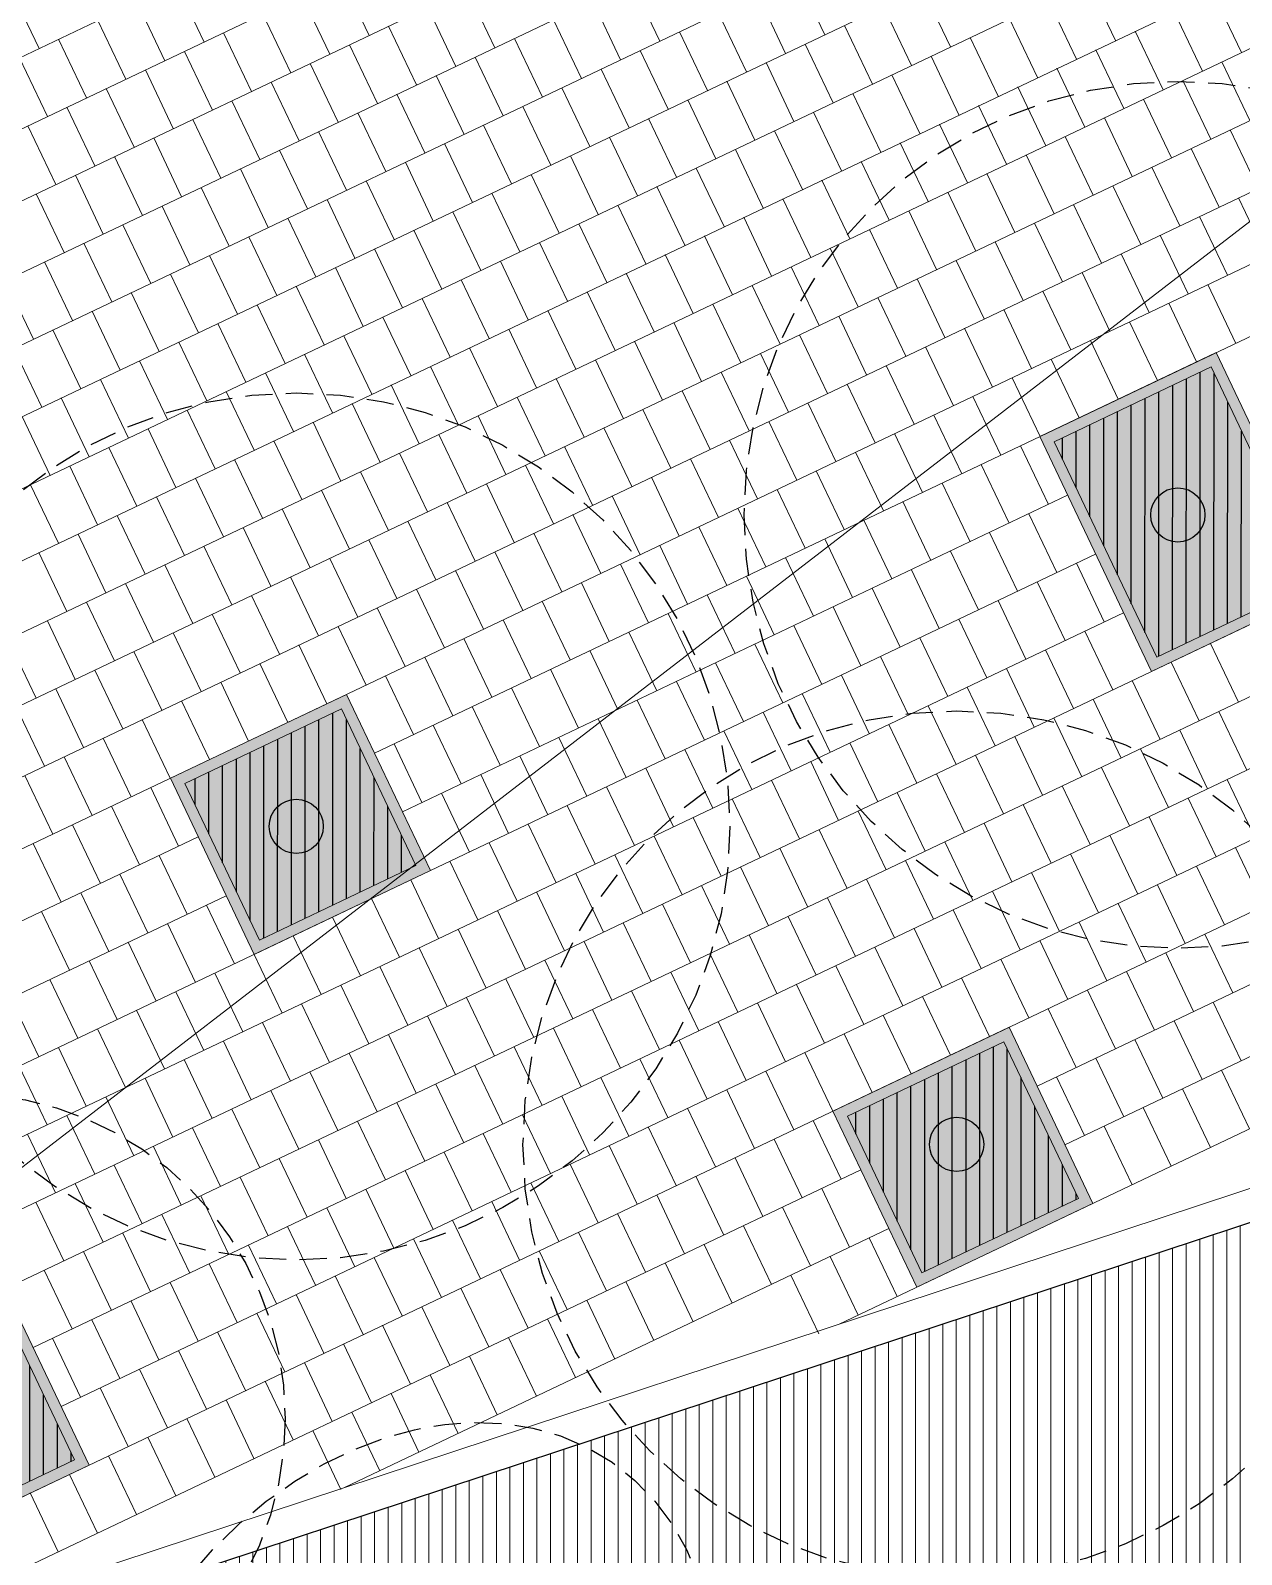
# Model space of a CAD drawing. Header units: metres. Extents: x 678805 to 1359287, y 2747329 to 5497370.
# Drawn here: x 679736.96 to 679748.14, y 2748711.44 to 2748725.5 of the extents above; entities that cross this region are included whole.
import ezdxf
from ezdxf.enums import TextEntityAlignment as Align

# ---------------------------------------------------------------- set-up
doc = ezdxf.new("R2010")
doc.units = ezdxf.units.M
doc.linetypes.add('XREF_MON_SFT_TREES$0$HIDDEN', pattern=[0.375, 0.25, -0.125])
for name, color, linetype in [('00_XREF_MON_HSC_PAVEMENT', 7, 'Continuous'), ('00_XREF_TWQ_SFT_TREES', 7, 'Continuous'), ('XREF_MON_GENERAL_LAYOUT$0$02-L-Edge Line Step -10cm', 6, 'Continuous'), ('XREF_MON_HSC_PAVEMENT$0$03-TR-Tree Pit_Green', 74, 'Continuous'), ('XREF_MON_SFT_TREES$0$SL_TREE_CANOPY', 251, 'XREF_MON_SFT_TREES$0$HIDDEN'), ('XREF_MON_SFT_TREES$0$SL_TREE_TRUNK', 251, 'Continuous')]:
    doc.layers.add(name, color=color, linetype=linetype)
for name, color, linetype, true_color in [('02-L-Waterfeatures 01', 7, 'Continuous', 0x4da6ff), ('XREF_MON_HSC_PAVEMENT$0$03-TR-Tree Pit_White', 7, 'Continuous', 0xfcfcfc), ('XREF_MON_SFT_TREES$0$SL_TREE_ACACIA_ETBAICA', 7, 'Continuous', 0x405700), ('XREF_MON_SFT_TREES$0$SL_TREE_ACACIA_GERRARDII', 7, 'Continuous', 0x4c4c00), ('XREF_MON_SFT_TREES$0$SL_TREE_ACACIA_NILOTICA', 7, 'Continuous', 0x264d00)]:
    doc.layers.add(name, color=color, linetype=linetype, true_color=true_color)
for name, color, linetype, lineweight in [('XREF_MON_GENERAL_LAYOUT$0$02-L-Level Curves 0.25-0.75m', 33, 'Continuous', 5), ('XREF_MON_GENERAL_LAYOUT$0$02-L-Material Change', 251, 'Continuous', 5), ('XREF_MON_GENERAL_LAYOUT$0$04-BK-Tree Pit', 6, 'Continuous', 5), ('XREF_MON_HSC_PAVEMENT$0$04-BK-Tree Pit', 6, 'Continuous', 5)]:
    doc.layers.add(name, color=color, linetype=linetype, lineweight=lineweight)
for name, color, linetype, lineweight, true_color in [('XREF_MON_HSC_PAVEMENT$0$02-L-Joints-Paviment_07_Precast Concrete Blocks 60X40', 7, 'Continuous', 5, 0x999999), ('XREF_MON_HSC_PAVEMENT$0$03-TR-Pavement_02_Sealed Gravel', 7, 'Continuous', 5, 0x38321e), ('XREF_MON_HSC_PAVEMENT$0$03-TR-Pavement_07_Precast Concrete Blocks 20X10', 7, 'Continuous', 5, 0x999999), ('XREF_MON_HSC_PAVEMENT$0$03-TR-Pavement_07_Precast Concrete Blocks 60X40', 7, 'Continuous', 5, 0x999999)]:
    doc.layers.add(name, color=color, linetype=linetype, lineweight=lineweight, true_color=true_color)
doc.layers.get('XREF_MON_SFT_TREES$0$SL_TREE_ACACIA_ETBAICA').off()
doc.layers.get('XREF_MON_SFT_TREES$0$SL_TREE_ACACIA_GERRARDII').off()
doc.layers.get('XREF_MON_SFT_TREES$0$SL_TREE_ACACIA_NILOTICA').off()
doc.styles.add('XREF_MON_GENERAL_LAYOUT$0$Standard', font='arial.ttf')

# ---------------------------------------------------------------- blocks, each defined once
blk = doc.blocks.new('XREF_MON_SFT_TREES$0$Acacia etbaica')
h = blk.add_hatch()
h.set_pattern_fill('ANSI31', color=256, scale=0.1)
edge = h.paths.add_edge_path()
edge.add_arc((0, 0), 3, 0, 360)
at = {"layer": 'XREF_MON_SFT_TREES$0$SL_TREE_TRUNK'}
h = blk.add_hatch(color=256, dxfattribs=at)
h.dxf.hatch_style = 1
edge = h.paths.add_edge_path()
edge.add_arc((0, 0), 0.15, 286.4511, 569.1271)
edge.add_arc((0, 0), 0.15, 209.1271, 286.4511)
at = {"layer": 'XREF_MON_SFT_TREES$0$SL_TREE_CANOPY'}
blk.add_circle((0, 0), 3, dxfattribs=at)
at = {"layer": 'XREF_MON_SFT_TREES$0$SL_TREE_TRUNK'}
blk.add_circle((0, 0), 0.15, dxfattribs=at)
blk.add_circle((0, 0), 0.15, dxfattribs=at)
blk = doc.blocks.new('XREF_MON_SFT_TREES$0$Acacia_nilotica')
h = blk.add_hatch()
h.set_pattern_fill('ANSI31', color=256, scale=0.1)
edge = h.paths.add_edge_path()
edge.add_arc((0, 0), 4, 0, 360)
at = {"layer": 'XREF_MON_SFT_TREES$0$SL_TREE_TRUNK'}
h = blk.add_hatch(color=256, dxfattribs=at)
h.dxf.hatch_style = 1
edge = h.paths.add_edge_path()
edge.add_arc((0, 0), 0.25, 0, 360)
at = {"layer": 'XREF_MON_SFT_TREES$0$SL_TREE_CANOPY', "linetype": 'XREF_MON_SFT_TREES$0$HIDDEN'}
blk.add_circle((0, 0), 4, dxfattribs=at)
at = {"layer": 'XREF_MON_SFT_TREES$0$SL_TREE_TRUNK'}
blk.add_circle((0, 0), 0.25, dxfattribs=at)
blk = doc.blocks.new('XREF_MON_SFT_TREES$0$Acacia_gerrardii_1')
h = blk.add_hatch()
h.set_pattern_fill('ANSI31', color=256, scale=0.1, style=0)
edge = h.paths.add_edge_path()
edge.add_ellipse((0, 0), major_axis=(-2.995, -1.722), ratio=0.760082, start_angle=0, end_angle=360)
at = {"layer": 'XREF_MON_SFT_TREES$0$SL_TREE_TRUNK'}
h = blk.add_hatch(color=256, dxfattribs=at)
h.dxf.hatch_style = 1
edge = h.paths.add_edge_path()
edge.add_arc((0, 0), 0.15, -7.3549, 352.6451)
at = {"layer": 'XREF_MON_SFT_TREES$0$SL_TREE_CANOPY'}
blk.add_ellipse((0, 0), major_axis=(-2.995, -1.722), ratio=0.760082, dxfattribs=at)
at = {"layer": 'XREF_MON_SFT_TREES$0$SL_TREE_TRUNK'}
blk.add_circle((0, 0), 0.15, dxfattribs=at)
blk.add_circle((0, 0), 0.15, dxfattribs=at)
blk = doc.blocks.new('XREF_MON_SFT_TREES')
at = {"layer": 'XREF_MON_SFT_TREES$0$SL_TREE_ACACIA_ETBAICA', "rotation": 25.44812939262281}
blk.add_blockref('XREF_MON_SFT_TREES$0$Acacia etbaica', (679736.312, 2748712.69), dxfattribs=at)
at = {"layer": 'XREF_MON_SFT_TREES$0$SL_TREE_ACACIA_GERRARDII', "rotation": 25.44812939262281}
blk.add_blockref('XREF_MON_SFT_TREES$0$Acacia_gerrardii_1', (679740.364, 2748709.444), dxfattribs=at)
at = {"layer": 'XREF_MON_SFT_TREES$0$SL_TREE_ACACIA_NILOTICA', "rotation": 25.44812939262281}
for p in [(679747.548, 2748721.027), (679739.415, 2748718.153), (679745.507, 2748715.219)]:
    blk.add_blockref('XREF_MON_SFT_TREES$0$Acacia_nilotica', p, dxfattribs=at)
blk = doc.blocks.new('XREF_MON_HSC_PAVEMENT$0$ALCORQUE RECTANGULAR')
at = {"layer": 'XREF_MON_HSC_PAVEMENT$0$03-TR-Tree Pit_Green', "ltscale": 0.3}
h = blk.add_hatch(dxfattribs=at)
h.set_pattern_fill('ANSI31', color=256, scale=0.04, angle=-45)
h.set_pattern_definition([(360, (-2068898.16958, 3428624.0145), (3e-17, 0.127), [])])
h.paths.add_polyline_path([(679903.391, 2748647.421), (679902.702, 2748648.869), (679904.689, 2748649.814), (679905.377, 2748648.367)])
at = {"layer": 'XREF_MON_HSC_PAVEMENT$0$03-TR-Tree Pit_White'}
h = blk.add_hatch(color=256, dxfattribs=at)
h.dxf.hatch_style = 1
h.paths.add_polyline_path([(679903.344, 2748647.288), (679902.569, 2748648.916), (679904.736, 2748649.947), (679905.511, 2748648.319)])
blk = doc.blocks.new('XREF_MON_HSC_PAVEMENT$0$Escocell Quadrat')
at = {"layer": 'XREF_MON_HSC_PAVEMENT$0$03-TR-Tree Pit_Green'}
h = blk.add_hatch(dxfattribs=at)
h.set_pattern_fill('ANSI31', color=256, scale=0.04, angle=19.5514)
h.set_pattern_definition([(64.551379247, (-1794786.01457, -2189831.7944), (-0.114677314033, 0.0545720958565), [])])
h.paths.add_polyline_path([(-1.159, 0.359), (-2.759, 0.359), (-2.759, -1.241), (-1.159, -1.241)])
at = {"layer": 'XREF_MON_HSC_PAVEMENT$0$03-TR-Tree Pit_White'}
h = blk.add_hatch(color=256, dxfattribs=at)
h.dxf.hatch_style = 1
h.paths.add_polyline_path([(-2.859, 0.459), (-1.059, 0.459), (-1.059, -1.341), (-2.859, -1.341)])
at = {"ltscale": 0.3}
blk.add_lwpolyline([(-2.759, -1.241), (-1.159, -1.241), (-1.159, 0.359), (-2.759, 0.359)], close=True, dxfattribs=at)
blk = doc.blocks.new('XREF_MON_HSC_PAVEMENT')
at = {"layer": 'XREF_MON_HSC_PAVEMENT$0$03-TR-Pavement_02_Sealed Gravel', "linetype": 'Continuous'}
h = blk.add_hatch(dxfattribs=at)
h.set_pattern_fill('ANSI31', color=256, scale=0.0393, angle=45)
h.set_pattern_definition([(90, (652974.11672, 2717198.73223), (-0.1247775, 0), [])])
h.paths.add_polyline_path([(679735.044, 2748710.147), (679760.089, 2748691.068), (679780.187, 2748703.577), (679773.791, 2748722.943)])
at = {"layer": 'XREF_MON_HSC_PAVEMENT$0$03-TR-Pavement_07_Precast Concrete Blocks 20X10'}
h = blk.add_hatch(dxfattribs=at)
h.set_pattern_fill('ANSI31', color=256, scale=0.0315, angle=25.5)
h.set_pattern_definition([(70.5, (0, 0), (-0.094275932128, 0.033384858509), [])])
edge = h.paths.add_edge_path()
edge.add_line((679693.238, 2748712.205), (679695.035, 2748708.429))
edge.add_line((679695.035, 2748708.429), (679697.925, 2748707.403))
edge.add_line((679697.925, 2748707.403), (679701.77, 2748709.232))
edge.add_line((679701.77, 2748709.232), (679702.775, 2748712.059))
edge.add_line((679702.775, 2748712.059), (679705.602, 2748711.055))
edge.add_line((679705.602, 2748711.055), (679709.447, 2748712.885))
edge.add_line((679709.447, 2748712.885), (679710.451, 2748715.712))
edge.add_line((679710.451, 2748715.712), (679713.278, 2748714.708))
edge.add_line((679713.278, 2748714.708), (679717.123, 2748716.538))
edge.add_line((679717.123, 2748716.538), (679718.127, 2748719.365))
edge.add_line((679718.127, 2748719.365), (679720.954, 2748718.361))
edge.add_line((679720.954, 2748718.361), (679724.792, 2748720.187))
edge.add_line((679724.792, 2748720.187), (679725.802, 2748723.017))
edge.add_line((679725.802, 2748723.017), (679728.63, 2748722.014))
edge.add_line((679728.63, 2748722.014), (679732.474, 2748723.843))
edge.add_line((679732.474, 2748723.843), (679733.444, 2748726.576))
edge.add_line((679733.444, 2748726.576), (679733.478, 2748726.669))
edge.add_line((679733.478, 2748726.669), (679736.304, 2748725.666))
edge.add_line((679736.304, 2748725.666), (679740.149, 2748727.495))
edge.add_line((679740.149, 2748727.495), (679741.153, 2748730.322))
edge.add_line((679741.153, 2748730.322), (679743.98, 2748729.318))
edge.add_line((679743.98, 2748729.318), (679747.825, 2748731.148))
edge.add_line((679747.825, 2748731.148), (679748.847, 2748734.036))
edge.add_line((679748.847, 2748734.036), (679747.049, 2748737.816))
edge.add_line((679747.049, 2748737.816), (679693.237, 2748712.208))
at = {"layer": 'XREF_MON_HSC_PAVEMENT$0$02-L-Joints-Paviment_07_Precast Concrete Blocks 60X40'}
for points in [[(679739.829, 2748725.992), (679740.087, 2748725.45)], [(679744.033, 2748725.999), (679744.291, 2748725.458)], [(679736.785, 2748725.872), (679737.043, 2748725.331)], [(679738.307, 2748725.932), (679738.565, 2748725.39)], [(679739.468, 2748725.82), (679739.725, 2748725.278)], [(679740.989, 2748725.88), (679741.247, 2748725.338)], [(679742.511, 2748725.94), (679742.769, 2748725.398)], [(679743.672, 2748725.828), (679743.93, 2748725.286)], [(679745.194, 2748725.887), (679745.452, 2748725.346)], [(679746.716, 2748725.947), (679746.974, 2748725.405)], [(679747.877, 2748725.835), (679748.135, 2748725.293)], [(679737.946, 2748725.76), (679738.203, 2748725.218)], [(679740.628, 2748725.708), (679740.886, 2748725.166)], [(679742.15, 2748725.768), (679742.408, 2748725.226)], [(679744.833, 2748725.715), (679745.091, 2748725.174)], [(679746.355, 2748725.775), (679746.613, 2748725.233)], [(679737.584, 2748725.588), (679737.842, 2748725.047)], [(679739.106, 2748725.648), (679739.364, 2748725.106)], [(679740.267, 2748725.536), (679740.525, 2748724.994)], [(679741.789, 2748725.596), (679742.047, 2748725.054)], [(679743.311, 2748725.656), (679743.569, 2748725.114)], [(679744.472, 2748725.544), (679744.73, 2748725.002)], [(679745.994, 2748725.603), (679746.252, 2748725.062)], [(679747.516, 2748725.663), (679747.774, 2748725.121)], [(679737.223, 2748725.417), (679737.481, 2748724.875)], [(679738.745, 2748725.476), (679739.003, 2748724.935)], [(679741.428, 2748725.424), (679741.686, 2748724.882)], [(679742.95, 2748725.484), (679743.208, 2748724.942)], [(679745.633, 2748725.431), (679745.89, 2748724.89)], [(679747.155, 2748725.491), (679747.412, 2748724.949)], [(679738.384, 2748725.304), (679738.642, 2748724.763)], [(679739.906, 2748725.364), (679740.164, 2748724.822)], [(679741.067, 2748725.252), (679741.325, 2748724.71)], [(679742.589, 2748725.312), (679742.847, 2748724.77)], [(679744.111, 2748725.372), (679744.368, 2748724.83)], [(679745.271, 2748725.26), (679745.529, 2748724.718)], [(679746.793, 2748725.319), (679747.051, 2748724.778)], [(679736.862, 2748725.245), (679737.12, 2748724.703)], [(679738.023, 2748725.133), (679738.281, 2748724.591)], [(679739.545, 2748725.192), (679739.803, 2748724.651)], [(679742.228, 2748725.14), (679742.485, 2748724.598)], [(679743.749, 2748725.2), (679744.007, 2748724.658)], [(679746.432, 2748725.148), (679746.69, 2748724.606)], [(679747.954, 2748725.207), (679748.212, 2748724.666)], [(679739.184, 2748725.02), (679739.441, 2748724.479)], [(679740.706, 2748725.08), (679740.963, 2748724.538)], [(679743.388, 2748725.028), (679743.646, 2748724.486)], [(679744.91, 2748725.088), (679745.168, 2748724.546)], [(679746.071, 2748724.976), (679746.329, 2748724.434)], [(679747.593, 2748725.035), (679747.851, 2748724.494)], [(679737.662, 2748724.961), (679737.919, 2748724.419)], [(679738.822, 2748724.849), (679739.08, 2748724.307)], [(679740.344, 2748724.908), (679740.602, 2748724.367)], [(679741.866, 2748724.968), (679742.124, 2748724.426)], [(679743.027, 2748724.856), (679743.285, 2748724.314)], [(679744.549, 2748724.916), (679744.807, 2748724.374)], [(679747.232, 2748724.864), (679747.49, 2748724.322)], [(679737.3, 2748724.789), (679737.558, 2748724.247)], [(679739.983, 2748724.736), (679740.241, 2748724.195)], [(679741.505, 2748724.796), (679741.763, 2748724.255)], [(679744.188, 2748724.744), (679744.446, 2748724.202)], [(679745.71, 2748724.804), (679745.968, 2748724.262)], [(679746.871, 2748724.692), (679747.128, 2748724.15)], [(679736.939, 2748724.617), (679737.197, 2748724.075)], [(679738.461, 2748724.677), (679738.719, 2748724.135)], [(679739.622, 2748724.565), (679739.88, 2748724.023)], [(679741.144, 2748724.624), (679741.402, 2748724.083)], [(679742.666, 2748724.684), (679742.924, 2748724.142)], [(679743.827, 2748724.572), (679744.085, 2748724.03)], [(679745.349, 2748724.632), (679745.607, 2748724.09)], [(679748.031, 2748724.58), (679748.289, 2748724.038)], [(679738.1, 2748724.505), (679738.358, 2748723.963)], [(679740.783, 2748724.453), (679741.041, 2748723.911)], [(679742.305, 2748724.512), (679742.563, 2748723.971)], [(679744.987, 2748724.46), (679745.245, 2748723.918)], [(679746.509, 2748724.52), (679746.767, 2748723.978)], [(679737.739, 2748724.333), (679737.997, 2748723.791)], [(679739.261, 2748724.393), (679739.519, 2748723.851)], [(679740.422, 2748724.281), (679740.679, 2748723.739)], [(679741.944, 2748724.34), (679742.201, 2748723.799)], [(679743.466, 2748724.4), (679743.723, 2748723.858)], [(679744.626, 2748724.288), (679744.884, 2748723.746)], [(679746.148, 2748724.348), (679746.406, 2748723.806)], [(679747.67, 2748724.408), (679747.928, 2748723.866)], [(679737.378, 2748724.161), (679737.635, 2748723.619)], [(679738.9, 2748724.221), (679739.157, 2748723.679)], [(679741.582, 2748724.169), (679741.84, 2748723.627)], [(679743.104, 2748724.228), (679743.362, 2748723.687)], [(679745.787, 2748724.176), (679746.045, 2748723.634)], [(679747.309, 2748724.236), (679747.567, 2748723.694)], [(679737.016, 2748723.989), (679737.274, 2748723.447)], [(679738.538, 2748724.049), (679738.796, 2748723.507)], [(679740.06, 2748724.109), (679740.318, 2748723.567)], [(679741.221, 2748723.997), (679741.479, 2748723.455)], [(679742.743, 2748724.056), (679743.001, 2748723.515)], [(679744.265, 2748724.116), (679744.523, 2748723.574)], [(679745.426, 2748724.004), (679745.684, 2748723.462)], [(679746.948, 2748724.064), (679747.206, 2748723.522)], [(679738.177, 2748723.877), (679738.435, 2748723.335)], [(679739.699, 2748723.937), (679739.957, 2748723.395)], [(679742.382, 2748723.885), (679742.64, 2748723.343)], [(679743.904, 2748723.944), (679744.162, 2748723.403)], [(679746.587, 2748723.892), (679746.845, 2748723.35)], [(679748.109, 2748723.952), (679748.366, 2748723.41)], [(679739.338, 2748723.765), (679739.596, 2748723.223)], [(679740.86, 2748723.825), (679741.118, 2748723.283)], [(679742.021, 2748723.713), (679742.279, 2748723.171)], [(679743.543, 2748723.773), (679743.801, 2748723.231)], [(679745.065, 2748723.832), (679745.323, 2748723.291)], [(679746.225, 2748723.72), (679746.483, 2748723.178)], [(679747.747, 2748723.78), (679748.005, 2748723.238)], [(679737.816, 2748723.705), (679738.074, 2748723.163)], [(679738.977, 2748723.593), (679739.235, 2748723.051)], [(679740.499, 2748723.653), (679740.757, 2748723.111)], [(679743.182, 2748723.601), (679743.439, 2748723.059)], [(679744.704, 2748723.66), (679744.961, 2748723.119)], [(679747.386, 2748723.608), (679747.644, 2748723.066)], [(679737.455, 2748723.533), (679737.713, 2748722.992)], [(679740.138, 2748723.481), (679740.395, 2748722.939)], [(679741.66, 2748723.541), (679741.917, 2748722.999)], [(679742.82, 2748723.429), (679743.078, 2748722.887)], [(679744.342, 2748723.489), (679744.6, 2748722.947)], [(679745.864, 2748723.548), (679746.122, 2748723.007)], [(679747.025, 2748723.436), (679747.283, 2748722.894)], [(679737.094, 2748723.361), (679737.351, 2748722.82)], [(679738.616, 2748723.421), (679738.873, 2748722.879)], [(679739.776, 2748723.309), (679740.034, 2748722.767)], [(679741.298, 2748723.369), (679741.556, 2748722.827)], [(679743.981, 2748723.317), (679744.239, 2748722.775)], [(679745.503, 2748723.376), (679745.761, 2748722.835)], [(679736.732, 2748723.19), (679736.99, 2748722.648)], [(679738.254, 2748723.249), (679738.512, 2748722.708)], [(679740.937, 2748723.197), (679741.195, 2748722.655)], [(679742.459, 2748723.257), (679742.717, 2748722.715)], [(679743.62, 2748723.145), (679743.878, 2748722.603)], [(679745.142, 2748723.205), (679745.4, 2748722.663)], [(679746.664, 2748723.264), (679746.922, 2748722.723)], [(679747.825, 2748723.152), (679748.083, 2748722.61)], [(679737.893, 2748723.078), (679738.151, 2748722.536)], [(679739.415, 2748723.137), (679739.673, 2748722.596)], [(679740.576, 2748723.025), (679740.834, 2748722.483)], [(679742.098, 2748723.085), (679742.356, 2748722.543)], [(679744.781, 2748723.033), (679745.039, 2748722.491)], [(679746.303, 2748723.092), (679746.561, 2748722.551)], [(679737.532, 2748722.906), (679737.79, 2748722.364)], [(679739.054, 2748722.965), (679739.312, 2748722.424)], [(679741.737, 2748722.913), (679741.995, 2748722.371)], [(679743.259, 2748722.973), (679743.517, 2748722.431)], [(679745.942, 2748722.921), (679746.199, 2748722.379)], [(679747.464, 2748722.98), (679747.721, 2748722.439)], [(679737.171, 2748722.734), (679737.429, 2748722.192)], [(679738.693, 2748722.794), (679738.951, 2748722.252)], [(679740.215, 2748722.853), (679740.473, 2748722.312)], [(679741.376, 2748722.741), (679741.633, 2748722.199)], [(679742.898, 2748722.801), (679743.155, 2748722.259)], [(679744.42, 2748722.861), (679744.677, 2748722.319)], [(679745.58, 2748722.749), (679745.838, 2748722.207)], [(679747.102, 2748722.809), (679747.36, 2748722.267)], [(679738.332, 2748722.622), (679738.589, 2748722.08)], [(679739.854, 2748722.681), (679740.111, 2748722.14)], [(679742.536, 2748722.629), (679742.794, 2748722.087)], [(679744.058, 2748722.689), (679744.316, 2748722.147)], [(679746.741, 2748722.637), (679746.999, 2748722.095)], [(679736.81, 2748722.562), (679737.067, 2748722.02)], [(679737.97, 2748722.45), (679738.228, 2748721.908)], [(679739.492, 2748722.51), (679739.75, 2748721.968)], [(679741.014, 2748722.569), (679741.272, 2748722.028)], [(679742.175, 2748722.457), (679742.433, 2748721.915)], [(679743.697, 2748722.517), (679743.955, 2748721.975)], [(679745.219, 2748722.577), (679745.477, 2748722.035)], [(679746.38, 2748722.465), (679746.638, 2748721.923)], [(679739.131, 2748722.338), (679739.389, 2748721.796)], [(679740.653, 2748722.397), (679740.911, 2748721.856)], [(679743.336, 2748722.345), (679743.594, 2748721.803)], [(679744.858, 2748722.405), (679745.116, 2748721.863)], [(679737.609, 2748722.278), (679737.867, 2748721.736)], [(679738.77, 2748722.166), (679739.028, 2748721.624)], [(679740.292, 2748722.226), (679740.55, 2748721.684)], [(679741.814, 2748722.285), (679742.072, 2748721.744)], [(679742.975, 2748722.173), (679743.233, 2748721.632)], [(679744.497, 2748722.233), (679744.755, 2748721.691)], [(679746.019, 2748722.293), (679746.277, 2748721.751)], [(679737.248, 2748722.106), (679737.506, 2748721.564)], [(679739.931, 2748722.054), (679740.189, 2748721.512)], [(679741.453, 2748722.114), (679741.711, 2748721.572)], [(679744.136, 2748722.061), (679744.393, 2748721.519)], [(679745.658, 2748722.121), (679745.915, 2748721.579)], [(679736.887, 2748721.934), (679737.145, 2748721.392)], [(679738.409, 2748721.994), (679738.667, 2748721.452)], [(679739.57, 2748721.882), (679739.827, 2748721.34)], [(679741.092, 2748721.942), (679741.349, 2748721.4)], [(679742.614, 2748722.001), (679742.871, 2748721.46)], [(679743.774, 2748721.889), (679744.032, 2748721.348)], [(679745.296, 2748721.949), (679745.554, 2748721.407)], [(679738.048, 2748721.822), (679738.305, 2748721.28)], [(679740.73, 2748721.77), (679740.988, 2748721.228)], [(679742.252, 2748721.83), (679742.51, 2748721.288)], [(679744.935, 2748721.777), (679745.193, 2748721.235)], [(679737.686, 2748721.65), (679737.944, 2748721.108)], [(679739.208, 2748721.71), (679739.466, 2748721.168)], [(679740.369, 2748721.598), (679740.627, 2748721.056)], [(679741.891, 2748721.658), (679742.149, 2748721.116)], [(679743.413, 2748721.717), (679743.671, 2748721.176)], [(679744.574, 2748721.605), (679744.832, 2748721.064)], [(679746.096, 2748721.665), (679746.354, 2748721.123)], [(679737.325, 2748721.478), (679737.583, 2748720.937)], [(679738.847, 2748721.538), (679739.105, 2748720.996)], [(679741.53, 2748721.486), (679741.788, 2748720.944)], [(679743.052, 2748721.546), (679743.31, 2748721.004)], [(679745.735, 2748721.493), (679745.993, 2748720.951)], [(679738.486, 2748721.366), (679738.744, 2748720.824)], [(679740.008, 2748721.426), (679740.266, 2748720.884)], [(679742.691, 2748721.374), (679742.949, 2748720.832)], [(679744.213, 2748721.433), (679744.471, 2748720.892)], [(679745.374, 2748721.321), (679745.631, 2748720.78)], [(679736.964, 2748721.306), (679737.222, 2748720.765)], [(679738.125, 2748721.194), (679738.383, 2748720.653)], [(679739.647, 2748721.254), (679739.905, 2748720.712)], [(679741.169, 2748721.314), (679741.427, 2748720.772)], [(679742.33, 2748721.202), (679742.587, 2748720.66)], [(679743.852, 2748721.262), (679744.109, 2748720.72)], [(679739.286, 2748721.082), (679739.543, 2748720.54)], [(679740.808, 2748721.142), (679741.065, 2748720.6)], [(679743.49, 2748721.09), (679743.748, 2748720.548)], [(679745.012, 2748721.15), (679745.27, 2748720.608)], [(679746.173, 2748721.037), (679746.431, 2748720.496)], [(679737.764, 2748721.022), (679738.022, 2748720.481)], [(679738.924, 2748720.91), (679739.182, 2748720.369)], [(679740.446, 2748720.97), (679740.704, 2748720.428)], [(679741.968, 2748721.03), (679742.226, 2748720.488)], [(679743.129, 2748720.918), (679743.387, 2748720.376)], [(679744.651, 2748720.978), (679744.909, 2748720.436)], [(679737.403, 2748720.851), (679737.66, 2748720.309)], [(679740.085, 2748720.798), (679740.343, 2748720.257)], [(679741.607, 2748720.858), (679741.865, 2748720.316)], [(679744.29, 2748720.806), (679744.548, 2748720.264)], [(679745.812, 2748720.866), (679746.07, 2748720.324)], [(679737.041, 2748720.679), (679737.299, 2748720.137)], [(679738.563, 2748720.738), (679738.821, 2748720.197)], [(679739.724, 2748720.626), (679739.982, 2748720.085)], [(679741.246, 2748720.686), (679741.504, 2748720.144)], [(679742.768, 2748720.746), (679743.026, 2748720.204)], [(679743.929, 2748720.634), (679744.187, 2748720.092)], [(679745.451, 2748720.694), (679745.709, 2748720.152)], [(679738.202, 2748720.567), (679738.46, 2748720.025)], [(679740.885, 2748720.514), (679741.143, 2748719.973)], [(679742.407, 2748720.574), (679742.665, 2748720.032)], [(679745.09, 2748720.522), (679745.347, 2748719.98)], [(679746.612, 2748720.582), (679746.869, 2748720.04)], [(679737.841, 2748720.395), (679738.099, 2748719.853)], [(679739.363, 2748720.455), (679739.621, 2748719.913)], [(679740.524, 2748720.342), (679740.782, 2748719.801)], [(679742.046, 2748720.402), (679742.303, 2748719.86)], [(679743.568, 2748720.462), (679743.825, 2748719.92)], [(679744.728, 2748720.35), (679744.986, 2748719.808)], [(679746.25, 2748720.41), (679746.508, 2748719.868)], [(679737.48, 2748720.223), (679737.738, 2748719.681)], [(679739.002, 2748720.283), (679739.26, 2748719.741)], [(679741.684, 2748720.23), (679741.942, 2748719.689)], [(679743.206, 2748720.29), (679743.464, 2748719.748)], [(679745.889, 2748720.238), (679746.147, 2748719.696)], [(679737.119, 2748720.051), (679737.376, 2748719.509)], [(679738.641, 2748720.111), (679738.898, 2748719.569)], [(679740.162, 2748720.171), (679740.42, 2748719.629)], [(679741.323, 2748720.058), (679741.581, 2748719.517)], [(679742.845, 2748720.118), (679743.103, 2748719.576)], [(679744.367, 2748720.178), (679744.625, 2748719.636)], [(679745.528, 2748720.066), (679745.786, 2748719.524)], [(679738.279, 2748719.939), (679738.537, 2748719.397)], [(679739.801, 2748719.999), (679740.059, 2748719.457)], [(679742.484, 2748719.946), (679742.742, 2748719.405)], [(679744.006, 2748720.006), (679744.264, 2748719.464)], [(679746.689, 2748719.954), (679746.947, 2748719.412)], [(679736.757, 2748719.879), (679737.015, 2748719.337)], [(679739.44, 2748719.827), (679739.698, 2748719.285)], [(679740.962, 2748719.887), (679741.22, 2748719.345)], [(679742.123, 2748719.775), (679742.381, 2748719.233)], [(679743.645, 2748719.834), (679743.903, 2748719.293)], [(679745.167, 2748719.894), (679745.425, 2748719.352)], [(679746.328, 2748719.782), (679746.585, 2748719.24)], [(679747.85, 2748719.842), (679748.107, 2748719.3)], [(679737.918, 2748719.767), (679738.176, 2748719.225)], [(679739.079, 2748719.655), (679739.337, 2748719.113)], [(679740.601, 2748719.715), (679740.859, 2748719.173)], [(679743.284, 2748719.662), (679743.541, 2748719.121)], [(679744.806, 2748719.722), (679745.063, 2748719.18)], [(679747.488, 2748719.67), (679747.746, 2748719.128)], [(679737.557, 2748719.595), (679737.815, 2748719.053)], [(679740.24, 2748719.543), (679740.498, 2748719.001)], [(679741.762, 2748719.603), (679742.02, 2748719.061)], [(679742.922, 2748719.491), (679743.18, 2748718.949)], [(679744.444, 2748719.55), (679744.702, 2748719.009)], [(679745.966, 2748719.61), (679746.224, 2748719.068)], [(679747.127, 2748719.498), (679747.385, 2748718.956)], [(679737.196, 2748719.423), (679737.454, 2748718.881)], [(679738.718, 2748719.483), (679738.976, 2748718.941)], [(679741.401, 2748719.431), (679741.658, 2748718.889)], [(679744.083, 2748719.378), (679744.341, 2748718.837)], [(679745.605, 2748719.438), (679745.863, 2748718.896)], [(679736.835, 2748719.251), (679737.092, 2748718.71)], [(679738.357, 2748719.311), (679738.614, 2748718.769)], [(679741.039, 2748719.259), (679741.297, 2748718.717)], [(679742.561, 2748719.319), (679742.819, 2748718.777)], [(679743.722, 2748719.207), (679743.98, 2748718.665)], [(679745.244, 2748719.266), (679745.502, 2748718.725)], [(679746.766, 2748719.326), (679747.024, 2748718.784)], [(679747.927, 2748719.214), (679748.185, 2748718.672)], [(679737.995, 2748719.139), (679738.253, 2748718.598)], [(679740.678, 2748719.087), (679740.936, 2748718.545)], [(679742.2, 2748719.147), (679742.458, 2748718.605)], [(679744.883, 2748719.094), (679745.141, 2748718.553)], [(679746.405, 2748719.154), (679746.663, 2748718.612)], [(679737.634, 2748718.967), (679737.892, 2748718.426)], [(679741.839, 2748718.975), (679742.097, 2748718.433)], [(679743.361, 2748719.035), (679743.619, 2748718.493)], [(679746.044, 2748718.982), (679746.301, 2748718.441)], [(679747.566, 2748719.042), (679747.823, 2748718.5)], [(679737.273, 2748718.796), (679737.531, 2748718.254)], [(679740.317, 2748718.915), (679740.575, 2748718.373)], [(679741.478, 2748718.803), (679741.736, 2748718.261)], [(679743, 2748718.863), (679743.258, 2748718.321)], [(679744.522, 2748718.923), (679744.78, 2748718.381)], [(679745.682, 2748718.811), (679745.94, 2748718.269)], [(679747.204, 2748718.87), (679747.462, 2748718.329)], [(679742.639, 2748718.691), (679742.896, 2748718.149)], [(679744.161, 2748718.751), (679744.418, 2748718.209)], [(679746.843, 2748718.698), (679747.101, 2748718.157)], [(679736.912, 2748718.624), (679737.17, 2748718.082)], [(679738.073, 2748718.512), (679738.33, 2748717.97)], [(679741.117, 2748718.631), (679741.374, 2748718.089)], [(679742.277, 2748718.519), (679742.535, 2748717.977)], [(679743.799, 2748718.579), (679744.057, 2748718.037)], [(679745.321, 2748718.639), (679745.579, 2748718.097)], [(679746.482, 2748718.527), (679746.74, 2748717.985)], [(679748.004, 2748718.586), (679748.262, 2748718.045)], [(679740.755, 2748718.459), (679741.013, 2748717.917)], [(679743.438, 2748718.407), (679743.696, 2748717.865)], [(679744.96, 2748718.467), (679745.218, 2748717.925)], [(679747.643, 2748718.414), (679747.901, 2748717.873)], [(679737.711, 2748718.34), (679737.969, 2748717.798)], [(679741.916, 2748718.347), (679742.174, 2748717.805)], [(679743.077, 2748718.235), (679743.335, 2748717.693)], [(679744.599, 2748718.295), (679744.857, 2748717.753)], [(679746.121, 2748718.355), (679746.379, 2748717.813)], [(679747.282, 2748718.243), (679747.54, 2748717.701)], [(679737.35, 2748718.168), (679737.608, 2748717.626)], [(679741.555, 2748718.175), (679741.813, 2748717.634)], [(679744.238, 2748718.123), (679744.496, 2748717.581)], [(679745.76, 2748718.183), (679746.018, 2748717.641)], [(679736.989, 2748717.996), (679737.247, 2748717.454)], [(679741.194, 2748718.003), (679741.452, 2748717.462)], [(679742.716, 2748718.063), (679742.974, 2748717.521)], [(679743.877, 2748717.951), (679744.134, 2748717.409)], [(679745.399, 2748718.011), (679745.656, 2748717.469)], [(679746.92, 2748718.071), (679747.178, 2748717.529)], [(679748.081, 2748717.959), (679748.339, 2748717.417)], [(679738.15, 2748717.884), (679738.408, 2748717.342)], [(679740.833, 2748717.832), (679741.09, 2748717.29)], [(679742.355, 2748717.891), (679742.612, 2748717.35)], [(679745.037, 2748717.839), (679745.295, 2748717.297)], [(679746.559, 2748717.899), (679746.817, 2748717.357)], [(679737.789, 2748717.712), (679738.046, 2748717.17)], [(679740.471, 2748717.66), (679740.729, 2748717.118)], [(679741.993, 2748717.719), (679742.251, 2748717.178)], [(679743.515, 2748717.779), (679743.773, 2748717.237)], [(679744.676, 2748717.667), (679744.934, 2748717.125)], [(679746.198, 2748717.727), (679746.456, 2748717.185)], [(679747.72, 2748717.787), (679747.978, 2748717.245)], [(679737.427, 2748717.54), (679737.685, 2748716.998)], [(679741.632, 2748717.548), (679741.89, 2748717.006)], [(679743.154, 2748717.607), (679743.412, 2748717.066)], [(679745.837, 2748717.555), (679746.095, 2748717.013)], [(679747.359, 2748717.615), (679747.617, 2748717.073)], [(679738.588, 2748717.428), (679738.846, 2748716.886)], [(679740.11, 2748717.488), (679740.368, 2748716.946)], [(679742.793, 2748717.435), (679743.051, 2748716.894)], [(679744.315, 2748717.495), (679744.573, 2748716.953)], [(679745.476, 2748717.383), (679745.734, 2748716.841)], [(679746.998, 2748717.443), (679747.256, 2748716.901)], [(679737.066, 2748717.368), (679737.324, 2748716.826)], [(679738.227, 2748717.256), (679738.485, 2748716.714)], [(679739.749, 2748717.316), (679740.007, 2748716.774)], [(679741.271, 2748717.376), (679741.529, 2748716.834)], [(679742.432, 2748717.264), (679742.69, 2748716.722)], [(679743.954, 2748717.323), (679744.212, 2748716.782)], [(679746.637, 2748717.271), (679746.894, 2748716.729)], [(679739.388, 2748717.144), (679739.646, 2748716.602)], [(679740.91, 2748717.204), (679741.168, 2748716.662)], [(679743.593, 2748717.152), (679743.85, 2748716.61)], [(679745.115, 2748717.211), (679745.372, 2748716.67)], [(679746.275, 2748717.099), (679746.533, 2748716.557)], [(679747.797, 2748717.159), (679748.055, 2748716.617)], [(679737.866, 2748717.084), (679738.124, 2748716.542)], [(679739.027, 2748716.972), (679739.284, 2748716.43)], [(679740.549, 2748717.032), (679740.806, 2748716.49)], [(679742.071, 2748717.092), (679742.328, 2748716.55)], [(679743.231, 2748716.98), (679743.489, 2748716.438)], [(679744.753, 2748717.039), (679745.011, 2748716.498)], [(679747.436, 2748716.987), (679747.694, 2748716.445)], [(679737.505, 2748716.912), (679737.762, 2748716.371)], [(679740.187, 2748716.86), (679740.445, 2748716.318)], [(679741.709, 2748716.92), (679741.967, 2748716.378)], [(679744.392, 2748716.868), (679744.65, 2748716.326)], [(679745.914, 2748716.927), (679746.172, 2748716.386)], [(679747.075, 2748716.815), (679747.333, 2748716.273)], [(679737.143, 2748716.74), (679737.401, 2748716.199)], [(679738.665, 2748716.8), (679738.923, 2748716.258)], [(679739.826, 2748716.688), (679740.084, 2748716.146)], [(679741.348, 2748716.748), (679741.606, 2748716.206)], [(679742.87, 2748716.808), (679743.128, 2748716.266)], [(679744.031, 2748716.696), (679744.289, 2748716.154)], [(679745.553, 2748716.755), (679745.811, 2748716.214)], [(679736.782, 2748716.569), (679737.04, 2748716.027)], [(679738.304, 2748716.628), (679738.562, 2748716.087)], [(679740.987, 2748716.576), (679741.245, 2748716.034)], [(679742.509, 2748716.636), (679742.767, 2748716.094)], [(679745.192, 2748716.584), (679745.45, 2748716.042)], [(679746.714, 2748716.643), (679746.972, 2748716.102)], [(679737.943, 2748716.457), (679738.201, 2748715.915)], [(679739.465, 2748716.516), (679739.723, 2748715.975)], [(679740.626, 2748716.404), (679740.884, 2748715.862)], [(679742.148, 2748716.464), (679742.406, 2748715.922)], [(679743.67, 2748716.524), (679743.928, 2748715.982)], [(679744.831, 2748716.412), (679745.088, 2748715.87)], [(679746.353, 2748716.471), (679746.61, 2748715.93)], [(679747.875, 2748716.531), (679748.132, 2748715.989)], [(679737.582, 2748716.285), (679737.84, 2748715.743)], [(679739.104, 2748716.344), (679739.362, 2748715.803)], [(679741.787, 2748716.292), (679742.044, 2748715.75)], [(679743.309, 2748716.352), (679743.566, 2748715.81)], [(679747.513, 2748716.359), (679747.771, 2748715.818)], [(679737.221, 2748716.113), (679737.478, 2748715.571)], [(679738.743, 2748716.173), (679739, 2748715.631)], [(679740.265, 2748716.232), (679740.522, 2748715.691)], [(679741.425, 2748716.12), (679741.683, 2748715.578)], [(679742.947, 2748716.18), (679743.205, 2748715.638)], [(679744.469, 2748716.24), (679744.727, 2748715.698)], [(679747.152, 2748716.188), (679747.41, 2748715.646)], [(679738.381, 2748716.001), (679738.639, 2748715.459)], [(679739.903, 2748716.06), (679740.161, 2748715.519)], [(679742.586, 2748716.008), (679742.844, 2748715.466)], [(679744.108, 2748716.068), (679744.366, 2748715.526)], [(679746.791, 2748716.016), (679747.049, 2748715.474)], [(679736.859, 2748715.941), (679737.117, 2748715.399)], [(679739.542, 2748715.889), (679739.8, 2748715.347)], [(679741.064, 2748715.948), (679741.322, 2748715.407)], [(679742.225, 2748715.836), (679742.483, 2748715.294)], [(679743.747, 2748715.896), (679744.005, 2748715.354)], [(679746.43, 2748715.844), (679746.688, 2748715.302)], [(679747.952, 2748715.904), (679748.21, 2748715.362)], [(679738.02, 2748715.829), (679738.278, 2748715.287)], [(679739.181, 2748715.717), (679739.439, 2748715.175)], [(679740.703, 2748715.776), (679740.961, 2748715.235)], [(679743.386, 2748715.724), (679743.644, 2748715.182)], [(679747.591, 2748715.732), (679747.848, 2748715.19)], [(679737.659, 2748715.657), (679737.917, 2748715.115)], [(679740.342, 2748715.605), (679740.6, 2748715.063)], [(679741.864, 2748715.664), (679742.122, 2748715.123)], [(679743.025, 2748715.552), (679743.282, 2748715.011)], [(679747.229, 2748715.56), (679747.487, 2748715.018)], [(679737.298, 2748715.485), (679737.556, 2748714.943)], [(679738.82, 2748715.545), (679739.078, 2748715.003)], [(679739.981, 2748715.433), (679740.238, 2748714.891)], [(679741.503, 2748715.493), (679741.76, 2748714.951)], [(679744.185, 2748715.44), (679744.443, 2748714.898)], [(679736.937, 2748715.313), (679737.195, 2748714.771)], [(679738.459, 2748715.373), (679738.717, 2748714.831)], [(679741.141, 2748715.321), (679741.399, 2748714.779)], [(679742.663, 2748715.38), (679742.921, 2748714.839)], [(679743.824, 2748715.268), (679744.082, 2748714.727)], [(679746.868, 2748715.388), (679747.126, 2748714.846)], [(679738.097, 2748715.201), (679738.355, 2748714.659)], [(679739.619, 2748715.261), (679739.877, 2748714.719)], [(679740.78, 2748715.149), (679741.038, 2748714.607)], [(679742.302, 2748715.209), (679742.56, 2748714.667)], [(679737.736, 2748715.029), (679737.994, 2748714.487)], [(679739.258, 2748715.089), (679739.516, 2748714.547)], [(679741.941, 2748715.037), (679742.199, 2748714.495)], [(679743.463, 2748715.096), (679743.721, 2748714.555)], [(679737.375, 2748714.857), (679737.633, 2748714.316)], [(679738.897, 2748714.917), (679739.155, 2748714.375)], [(679740.419, 2748714.977), (679740.677, 2748714.435)], [(679741.58, 2748714.865), (679741.838, 2748714.323)], [(679743.102, 2748714.925), (679743.36, 2748714.383)], [(679738.536, 2748714.745), (679738.794, 2748714.203)], [(679740.058, 2748714.805), (679740.316, 2748714.263)], [(679742.741, 2748714.753), (679742.998, 2748714.211)], [(679744.263, 2748714.812), (679744.52, 2748714.271)], [(679737.014, 2748714.685), (679737.272, 2748714.144)], [(679738.175, 2748714.573), (679738.433, 2748714.032)], [(679739.697, 2748714.633), (679739.955, 2748714.091)], [(679741.219, 2748714.693), (679741.476, 2748714.151)], [(679742.379, 2748714.581), (679742.637, 2748714.039)], [(679743.901, 2748714.641), (679744.159, 2748714.099)], [(679739.336, 2748714.461), (679739.593, 2748713.919)], [(679740.857, 2748714.521), (679741.115, 2748713.979)], [(679743.54, 2748714.469), (679743.798, 2748713.927)], [(679737.814, 2748714.401), (679738.071, 2748713.86)], [(679738.974, 2748714.289), (679739.232, 2748713.748)], [(679740.496, 2748714.349), (679740.754, 2748713.807)], [(679742.018, 2748714.409), (679742.276, 2748713.867)], [(679743.179, 2748714.297), (679743.437, 2748713.755)], [(679744.701, 2748714.357), (679744.959, 2748713.815)], [(679737.452, 2748714.23), (679737.71, 2748713.688)], [(679740.135, 2748714.177), (679740.393, 2748713.636)], [(679741.657, 2748714.237), (679741.915, 2748713.695)], [(679744.34, 2748714.185), (679744.598, 2748713.643)], [(679737.091, 2748714.058), (679737.349, 2748713.516)], [(679738.613, 2748714.118), (679738.871, 2748713.576)], [(679739.774, 2748714.005), (679740.032, 2748713.464)], [(679741.296, 2748714.065), (679741.554, 2748713.523)], [(679742.818, 2748714.125), (679743.076, 2748713.583)], [(679743.979, 2748714.013), (679744.236, 2748713.471)], [(679738.252, 2748713.946), (679738.51, 2748713.404)], [(679740.935, 2748713.893), (679741.193, 2748713.352)], [(679742.457, 2748713.953), (679742.715, 2748713.411)], [(679737.891, 2748713.774), (679738.149, 2748713.232)], [(679739.413, 2748713.834), (679739.671, 2748713.292)], [(679740.574, 2748713.721), (679740.831, 2748713.18)], [(679742.096, 2748713.781), (679742.353, 2748713.239)], [(679737.53, 2748713.602), (679737.787, 2748713.06)], [(679739.052, 2748713.662), (679739.309, 2748713.12)], [(679741.734, 2748713.609), (679741.992, 2748713.068)], [(679738.69, 2748713.49), (679738.948, 2748712.948)], [(679740.212, 2748713.55), (679740.47, 2748713.008)], [(679737.168, 2748713.43), (679737.426, 2748712.888)], [(679738.329, 2748713.318), (679738.587, 2748712.776)], [(679739.851, 2748713.378), (679740.109, 2748712.836)], [(679741.373, 2748713.437), (679741.631, 2748712.896)], [(679739.49, 2748713.206), (679739.748, 2748712.664)], [(679741.012, 2748713.266), (679741.27, 2748712.724)], [(679737.968, 2748713.146), (679738.226, 2748712.604)], [(679739.129, 2748713.034), (679739.387, 2748712.492)], [(679740.651, 2748713.094), (679740.909, 2748712.552)], [(679737.607, 2748712.974), (679737.865, 2748712.432)], [(679740.29, 2748712.922), (679740.547, 2748712.38)], [(679738.768, 2748712.862), (679739.025, 2748712.32)], [(679739.928, 2748712.75), (679740.186, 2748712.208)], [(679738.406, 2748712.69), (679738.664, 2748712.148)], [(679738.045, 2748712.518), (679738.303, 2748711.977)], [(679739.567, 2748712.578), (679739.825, 2748712.036)], [(679737.684, 2748712.346), (679737.942, 2748711.805)], [(679737.323, 2748712.175), (679737.581, 2748711.633)], [(679736.962, 2748712.003), (679737.219, 2748711.461)]]:
    blk.add_lwpolyline(points, dxfattribs=at)
at = {"layer": 'XREF_MON_HSC_PAVEMENT$0$03-TR-Pavement_07_Precast Concrete Blocks 60X40'}
for p, q in [((679602.698, 2748661.401), (679961.992, 2748832.376)), ((679602.956, 2748660.859), (679962.25, 2748831.835)), ((679603.215, 2748660.318), (679962.509, 2748831.293)), ((679603.474, 2748659.776), (679962.768, 2748830.752)), ((679603.732, 2748659.235), (679963.026, 2748830.21)), ((679733.636, 2748720.387), (679963.285, 2748829.669)), ((679733.894, 2748719.845), (679963.543, 2748829.127)), ((679723.497, 2748714.233), (679963.802, 2748828.586)), ((679723.755, 2748713.692), (679904.349, 2748799.63)), ((679713.899, 2748708.337), (679904.607, 2748799.088)), ((679712.479, 2748703.01), (679894.644, 2748789.696)), ((679717.042, 2748704.517), (679892.149, 2748787.844)), ((679736.988, 2748713.344), (679889.655, 2748785.993)), ((679714.157, 2748707.795), (679851.409, 2748773.109)), ((679746.249, 2748715.758), (679820.602, 2748751.14)), ((679746.507, 2748715.216), (679809.59, 2748745.235)), ((679744.425, 2748713.561), (679801.437, 2748740.691)), ((679704.301, 2748702.441), (679753.601, 2748725.901)), ((679740.136, 2748718.829), (679753.859, 2748725.359)), ((679737.246, 2748712.802), (679759.639, 2748723.459)), ((679730.734, 2748709.039), (679759.897, 2748722.917)), ((679740.394, 2748718.287), (679746.531, 2748721.208)), ((679703.351, 2748699.996), (679746.789, 2748720.666)), ((679707.915, 2748701.503), (679747.047, 2748720.124)), ((679730.745, 2748714.36), (679738.511, 2748718.056)), ((679731.003, 2748713.819), (679738.769, 2748717.514)), ((679735.297, 2748710.546), (679744.624, 2748714.984)), ((679739.861, 2748712.053), (679744.882, 2748714.443))]:
    blk.add_line(p, q, dxfattribs=at)
at = {"layer": 'XREF_MON_HSC_PAVEMENT$0$04-BK-Tree Pit'}
for name, p, rotation in [('XREF_MON_HSC_PAVEMENT$0$ALCORQUE RECTANGULAR', (3428396.221, 2068817.014), 90), ('XREF_MON_HSC_PAVEMENT$0$Escocell Quadrat', (679741.033, 2748719.411), 25.44862075299672), ('XREF_MON_HSC_PAVEMENT$0$Escocell Quadrat', (679747.145, 2748716.34), 25.44862075299672), ('XREF_MON_HSC_PAVEMENT$0$Escocell Quadrat', (679737.884, 2748713.926), 25.44862075299672)]:
    blk.add_blockref(name, p, dxfattribs=dict(at, rotation=rotation))
blk = doc.blocks.new('XREF_MON_GENERAL_LAYOUT$0$ALCORQUE RECTANGULAR')
blk.add_lwpolyline([(679903.391, 2748647.421), (679902.702, 2748648.868), (679904.689, 2748649.814), (679905.378, 2748648.366)], close=True)
at = {"layer": 'XREF_MON_GENERAL_LAYOUT$0$02-L-Material Change'}
blk.add_lwpolyline([(679903.344, 2748647.288), (679902.569, 2748648.916), (679904.736, 2748649.947), (679905.511, 2748648.319)], close=True, dxfattribs=at)
blk = doc.blocks.new('XREF_MON_GENERAL_LAYOUT$0$Escocell Quadrat')
at = {"ltscale": 0.3}
blk.add_lwpolyline([(-2.759, -1.241), (-1.159, -1.241), (-1.159, 0.359), (-2.759, 0.359)], close=True, dxfattribs=at)
at = {"layer": 'XREF_MON_GENERAL_LAYOUT$0$02-L-Material Change', "ltscale": 0.3}
blk.add_lwpolyline([(-2.859, -1.341), (-1.059, -1.341), (-1.059, 0.459), (-2.859, 0.459)], close=True, dxfattribs=at)
blk = doc.blocks.new('XREF_MON_GENERAL_LAYOUT')
at = {"layer": 'XREF_MON_GENERAL_LAYOUT$0$02-L-Edge Line Step -10cm'}
blk.add_line((679773.791, 2748722.943), (679735.044, 2748710.147), dxfattribs=at)
at = {"layer": 'XREF_MON_GENERAL_LAYOUT$0$02-L-Level Curves 0.25-0.75m', "ltscale": 0.3}
blk.add_lwpolyline([(679696.776, 2748684.105), (679797.876, 2748762.002), (679792.236, 2748759.983)], dxfattribs=at)
at = {"layer": 'XREF_MON_GENERAL_LAYOUT$0$02-L-Material Change'}
blk.add_line((679773.792, 2748723.26), (679734.639, 2748710.329), dxfattribs=at)
at = {"layer": 'XREF_MON_GENERAL_LAYOUT$0$04-BK-Tree Pit'}
for name, p, rotation in [('XREF_MON_GENERAL_LAYOUT$0$ALCORQUE RECTANGULAR', (3428396.221, 2068817.014), 90), ('XREF_MON_GENERAL_LAYOUT$0$Escocell Quadrat', (679741.033, 2748719.411), 25.44862075299672), ('XREF_MON_GENERAL_LAYOUT$0$Escocell Quadrat', (679747.145, 2748716.34), 25.44862075299672), ('XREF_MON_GENERAL_LAYOUT$0$Escocell Quadrat', (679737.884, 2748713.926), 25.44862075299672)]:
    blk.add_blockref(name, p, dxfattribs=dict(at, rotation=rotation))
at = {"style": 'XREF_MON_GENERAL_LAYOUT$0$Standard'}
for tag, rotation, p in [('604,00', 330.2643, (679905.77, 2748776.558)), ('603,00', 330.2643, (679901.861, 2748753.477)), ('600,00', 133.826, (679944.597, 2748745.153)), ('602,00', 330.2643, (679883.319, 2748738.727)), ('601,00', 117.8906, (679920.972, 2748732.87)), ('601,00', 330.2643, (679864.777, 2748723.976)), ('600,00', 40.8833, (679777.405, 2748705.444, 1.17)), ('602,00', 330.2643, (679941.275, 2748705.483)), ('601,00', 40.8833, (679701.798, 2748703.889, 1.17)), ('598,00', 62.091, (679810.267, 2748702.619)), ('600,00', 330.2643, (679877.781, 2748691.131)), ('600,00', 19.5511, (679920.444, 2748685.496)), ('601,00', 330.2643, (679934.813, 2748683.804)), ('599,00', 330.2643, (679854.567, 2748679.061)), ('600,00', 88.3928, (679743.913, 2748675.572)), ('599,00', 20.6086, (679924.26, 2748675.216)), ('601,00', 88.3928, (679728.035, 2748671.318, -2)), ('602,00', 88.3928, (679711.826, 2748665.966, -1)), ('603,00', 88.3928, (679695.615, 2748660.611)), ('599,00', 40.8833, (679788.807, 2748655.829, 1.17)), ('601,00', 40.8833, (679627.612, 2748644.603, 1.17)), ('603,00', 41.7058, (679702.499, 2748628.484, 1.17)), ('600,00', 40.8833, (679645.925, 2748597.926, 1.17)), ('599,00', 34.2277, (679673.574, 2748555.136, 5.34))]:
    blk.add_attdef(tag, text='', height=1, rotation=rotation, dxfattribs=at).set_placement(p, align=Align.MIDDLE)
at = {"ltscale": 0.3, "style": 'XREF_MON_GENERAL_LAYOUT$0$Standard'}
for tag, rotation, p in [('603,50', 330.2643, (679911.501, 2748760.57)), ('602,50', 330.2643, (679892.865, 2748745.846)), ('600,50', 133.826, (679933.048, 2748738.729)), ('601,50', 330.2643, (679873.581, 2748731.671)), ('601,50', 101.2857, (679909.522, 2748726.945)), ('602,50', 330.2643, (679948.625, 2748713.86)), ('600,50', 39.606, (679743.243, 2748706.971)), ('600,50', 330.2643, (679880.266, 2748702.726)), ('600,50', 17.3537, (679917.615, 2748690.554)), ('599,50', 330.2643, (679867.197, 2748684.716)), ('599,50', 18.8944, (679921.71, 2748680.578)), ('599,50', 39.606, (679778.991, 2748677.241)), ('600,50', 88.3928, (679735.925, 2748673.586)), ('601,50', 88.3928, (679719.906, 2748668.581)), ('602,50', 88.3928, (679703.474, 2748663.452)), ('598,50', 330.2643, (679861.765, 2748662.397)), ('601,50', 39.606, (679610.513, 2748662.061)), ('600,00', 41.7058, (679752.308, 2748637.685)), ('601,00', 41.7058, (679736.044, 2748634.538)), ('599,00', 35.0835, (679763.043, 2748634.415, 1.17)), ('602,00', 41.7058, (679720.174, 2748633.096, 1.17)), ('600,00', 35.0835, (679747.063, 2748629.903, 1.17)), ('601,00', 35.0835, (679731.246, 2748625.239, 1.17)), ('600,50', 39.606, (679636.92, 2748621.339)), ('602,00', 35.0835, (679715.4, 2748620.639, 1.17)), ('599,50', 28.7604, (679659.482, 2748574.323))]:
    blk.add_attdef(tag, text='', height=1, rotation=rotation, dxfattribs=at).set_placement(p, align=Align.MIDDLE)

msp = doc.modelspace()

# ---------------------------------------------------------------- block references
at = {"layer": '00_XREF_MON_HSC_PAVEMENT'}
msp.add_blockref('XREF_MON_HSC_PAVEMENT', (0, 0), dxfattribs=at)
at = {"layer": '00_XREF_TWQ_SFT_TREES'}
msp.add_blockref('XREF_MON_SFT_TREES', (0, 0), dxfattribs=at)
at = {"layer": '02-L-Waterfeatures 01', "color": 18, "true_color": 0x000000}
msp.add_blockref('XREF_MON_GENERAL_LAYOUT', (0, 0), dxfattribs=at)

doc.saveas('drawing.dxf')
